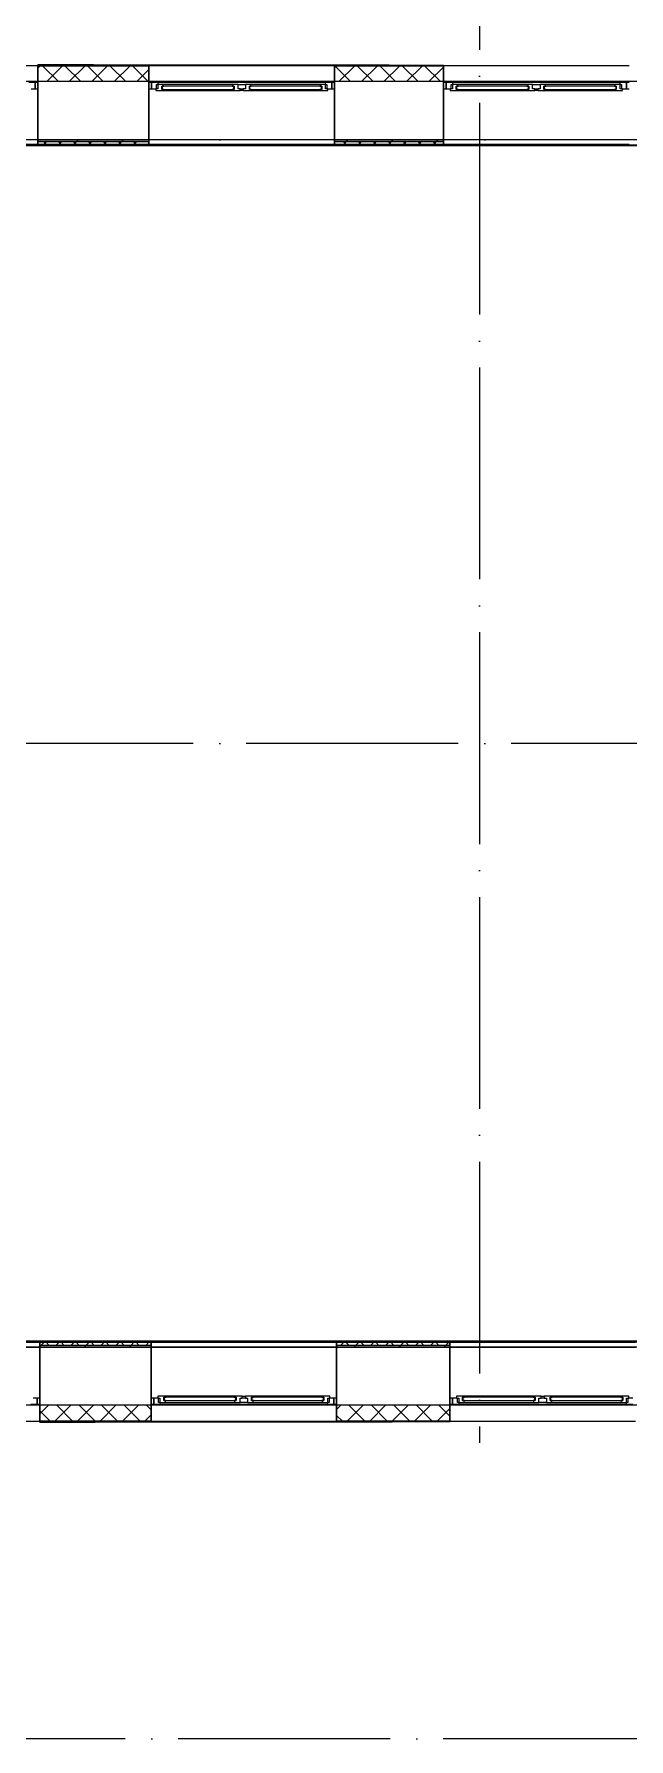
# Model space of a CAD drawing. Header units: millimetres. Extents: x -87434 to 499450, y -468665 to 122144.
# Drawn here: x 121322 to 126935, y 13259 to 29357 of the extents above; entities that cross this region are included whole.
import ezdxf

# ---------------------------------------------------------------- set-up
doc = ezdxf.new("R2010")
doc.units = ezdxf.units.MM
doc.linetypes.add('ADSK_Линия сетки', pattern=[25, 20, -2.5, 0, -2.5])
for name, color, linetype, lineweight in [('_ Окна', 7, 'Continuous', 9), ('Окна', 252, 'Continuous', 9), ('Оси', 252, 'Continuous', 9), ('Стены внутренние', 7, 'Continuous', 18), ('Стены наружные', 7, 'Continuous', 18), ('Стены штриховка', 252, 'Continuous', 9)]:
    doc.layers.add(name, color=color, linetype=linetype, lineweight=lineweight)

# ---------------------------------------------------------------- blocks, each defined once
blk = doc.blocks.new('2 этаж')
at = {"layer": '_ Окна', "color": 251, "lineweight": 18, "true_color": 0x636466}
for p, q in [((121331, 28901), (121272, 28901)), ((121293, 28843), (121331, 28843)), ((121331, 28843), (121331, 28901)), ((122490, 28901), (122431, 28901)), ((122431, 28901), (122431, 28843)), ((122431, 28843), (122469, 28843)), ((122489, 28843), (122469, 28843)), ((122469, 28843), (122469, 28826)), ((122469, 28826), (122525, 28826)), ((122477, 28843), (122477, 28884)), ((122477, 28884), (122489, 28884)), ((122489, 28884), (122489, 28843)), ((122539, 28884), (122489, 28884)), ((122495, 28884), (122490, 28901)), ((122525, 28826), (122526, 28827)), ((122526, 28835), (122526, 28867)), ((122526, 28867), (122544, 28867)), ((122544, 28835), (122526, 28835)), ((122526, 28827), (122527, 28826)), ((122527, 28826), (122542, 28826)), ((122544, 28867), (122539, 28884)), ((122542, 28826), (122544, 28835)), ((123196, 28884), (123191, 28867)), ((123191, 28867), (123209, 28867)), ((123209, 28835), (123191, 28835)), ((123191, 28835), (123193, 28826)), ((123193, 28826), (123208, 28826)), ((123246, 28884), (123196, 28884)), ((123208, 28826), (123209, 28827)), ((123209, 28867), (123209, 28835)), ((123209, 28827), (123210, 28826)), ((123210, 28826), (123266, 28826)), ((123246, 28843), (123246, 28884)), ((123266, 28843), (123246, 28843)), ((123266, 28826), (123266, 28843)), ((123316, 28843), (123296, 28843)), ((123296, 28843), (123296, 28826)), ((123296, 28826), (123352, 28826)), ((123316, 28884), (123316, 28843)), ((123366, 28884), (123316, 28884)), ((123352, 28826), (123353, 28827)), ((123353, 28835), (123353, 28867)), ((123353, 28867), (123371, 28867)), ((123371, 28835), (123353, 28835)), ((123353, 28827), (123354, 28826)), ((123354, 28826), (123369, 28826)), ((123371, 28867), (123366, 28884)), ((123369, 28826), (123371, 28835)), ((124023, 28884), (124018, 28867)), ((124018, 28867), (124036, 28867)), ((124036, 28835), (124018, 28835)), ((124018, 28835), (124020, 28826)), ((124020, 28826), (124035, 28826)), ((124073, 28884), (124023, 28884)), ((124035, 28826), (124036, 28827)), ((124036, 28867), (124036, 28835)), ((124036, 28827), (124037, 28826)), ((124037, 28826), (124093, 28826)), ((124072, 28901), (124067, 28884)), ((124131, 28901), (124072, 28901)), ((124073, 28843), (124073, 28884)), ((124073, 28884), (124085, 28884)), ((124093, 28843), (124073, 28843)), ((124085, 28884), (124085, 28843)), ((124093, 28826), (124093, 28843)), ((124093, 28843), (124131, 28843)), ((124131, 28843), (124131, 28901)), ((125270, 28901), (125211, 28901)), ((125211, 28901), (125211, 28843)), ((125211, 28843), (125249, 28843)), ((125269, 28843), (125249, 28843)), ((125249, 28843), (125249, 28826)), ((125249, 28826), (125305, 28826)), ((125257, 28843), (125257, 28884)), ((125257, 28884), (125269, 28884)), ((125269, 28884), (125269, 28843)), ((125319, 28884), (125269, 28884)), ((125275, 28884), (125270, 28901)), ((125305, 28826), (125306, 28827)), ((125306, 28835), (125306, 28867)), ((125306, 28867), (125324, 28867)), ((125324, 28835), (125306, 28835)), ((125306, 28827), (125307, 28826)), ((125307, 28826), (125322, 28826)), ((125324, 28867), (125319, 28884)), ((125322, 28826), (125324, 28835)), ((125976, 28884), (125971, 28867)), ((125971, 28867), (125989, 28867)), ((125989, 28835), (125971, 28835)), ((125971, 28835), (125973, 28826)), ((125973, 28826), (125988, 28826)), ((126026, 28884), (125976, 28884)), ((125988, 28826), (125989, 28827)), ((125989, 28867), (125989, 28835)), ((125989, 28827), (125990, 28826)), ((125990, 28826), (126046, 28826)), ((126026, 28843), (126026, 28884)), ((126046, 28843), (126026, 28843)), ((126046, 28826), (126046, 28843)), ((126096, 28843), (126076, 28843)), ((126076, 28843), (126076, 28826)), ((126076, 28826), (126132, 28826)), ((126096, 28884), (126096, 28843)), ((126146, 28884), (126096, 28884)), ((126132, 28826), (126133, 28827)), ((126133, 28835), (126133, 28867)), ((126133, 28867), (126151, 28867)), ((126151, 28835), (126133, 28835)), ((126133, 28827), (126134, 28826)), ((126134, 28826), (126149, 28826)), ((126151, 28867), (126146, 28884)), ((126149, 28826), (126151, 28835)), ((126803, 28884), (126798, 28867)), ((126798, 28867), (126816, 28867)), ((126816, 28835), (126798, 28835)), ((126798, 28835), (126800, 28826)), ((126800, 28826), (126815, 28826)), ((126853, 28884), (126803, 28884)), ((126815, 28826), (126816, 28827)), ((126816, 28867), (126816, 28835)), ((126816, 28827), (126817, 28826)), ((126817, 28826), (126873, 28826)), ((126852, 28901), (126847, 28884)), ((126911, 28901), (126852, 28901)), ((126853, 28843), (126853, 28884)), ((126853, 28884), (126865, 28884)), ((126873, 28843), (126853, 28843)), ((126865, 28884), (126865, 28843)), ((126873, 28826), (126873, 28843)), ((126873, 28843), (126911, 28843)), ((126911, 28843), (126911, 28901)), ((121292, 16421), (121351, 16421)), ((121351, 16479), (121313, 16479)), ((121351, 16421), (121351, 16479)), ((122489, 16479), (122451, 16479)), ((122451, 16479), (122451, 16421)), ((122451, 16421), (122510, 16421)), ((122545, 16496), (122489, 16496)), ((122489, 16496), (122489, 16479)), ((122489, 16479), (122509, 16479)), ((122497, 16438), (122497, 16479)), ((122509, 16438), (122497, 16438)), ((122509, 16479), (122509, 16438)), ((122509, 16438), (122559, 16438)), ((122510, 16421), (122515, 16438)), ((122546, 16495), (122545, 16496)), ((122547, 16496), (122546, 16495)), ((122546, 16455), (122546, 16487)), ((122546, 16487), (122564, 16487)), ((122564, 16455), (122546, 16455)), ((122562, 16496), (122547, 16496)), ((122559, 16438), (122564, 16455)), ((122564, 16487), (122562, 16496)), ((123213, 16496), (123211, 16487)), ((123211, 16487), (123229, 16487)), ((123229, 16455), (123211, 16455)), ((123211, 16455), (123216, 16438)), ((123228, 16496), (123213, 16496)), ((123216, 16438), (123266, 16438)), ((123229, 16495), (123228, 16496)), ((123230, 16496), (123229, 16495)), ((123229, 16487), (123229, 16455)), ((123286, 16496), (123230, 16496)), ((123266, 16438), (123266, 16479)), ((123266, 16479), (123286, 16479)), ((123286, 16479), (123286, 16496)), ((123372, 16496), (123316, 16496)), ((123316, 16496), (123316, 16479)), ((123316, 16479), (123336, 16479)), ((123336, 16479), (123336, 16438)), ((123336, 16438), (123386, 16438)), ((123373, 16495), (123372, 16496)), ((123374, 16496), (123373, 16495)), ((123373, 16455), (123373, 16487)), ((123373, 16487), (123391, 16487)), ((123391, 16455), (123373, 16455)), ((123389, 16496), (123374, 16496)), ((123386, 16438), (123391, 16455)), ((123391, 16487), (123389, 16496)), ((124040, 16496), (124038, 16487)), ((124038, 16487), (124056, 16487)), ((124056, 16455), (124038, 16455)), ((124038, 16455), (124043, 16438)), ((124055, 16496), (124040, 16496)), ((124043, 16438), (124093, 16438)), ((124056, 16495), (124055, 16496)), ((124057, 16496), (124056, 16495)), ((124056, 16487), (124056, 16455)), ((124113, 16496), (124057, 16496)), ((124087, 16438), (124092, 16421)), ((124092, 16421), (124151, 16421)), ((124093, 16438), (124093, 16479)), ((124093, 16479), (124113, 16479)), ((124105, 16438), (124093, 16438)), ((124105, 16479), (124105, 16438)), ((124113, 16479), (124113, 16496)), ((124151, 16479), (124113, 16479)), ((124151, 16421), (124151, 16479)), ((125309, 16479), (125271, 16479)), ((125271, 16479), (125271, 16421)), ((125271, 16421), (125330, 16421)), ((125365, 16496), (125309, 16496)), ((125309, 16496), (125309, 16479)), ((125309, 16479), (125329, 16479)), ((125317, 16438), (125317, 16479)), ((125329, 16438), (125317, 16438)), ((125329, 16479), (125329, 16438)), ((125329, 16438), (125379, 16438)), ((125330, 16421), (125335, 16438)), ((125366, 16495), (125365, 16496)), ((125367, 16496), (125366, 16495)), ((125366, 16455), (125366, 16487)), ((125366, 16487), (125384, 16487)), ((125384, 16455), (125366, 16455)), ((125382, 16496), (125367, 16496)), ((125379, 16438), (125384, 16455)), ((125384, 16487), (125382, 16496)), ((126033, 16496), (126031, 16487)), ((126031, 16487), (126049, 16487)), ((126049, 16455), (126031, 16455)), ((126031, 16455), (126036, 16438)), ((126048, 16496), (126033, 16496)), ((126036, 16438), (126086, 16438)), ((126049, 16495), (126048, 16496)), ((126050, 16496), (126049, 16495)), ((126049, 16487), (126049, 16455)), ((126106, 16496), (126050, 16496)), ((126086, 16438), (126086, 16479)), ((126086, 16479), (126106, 16479)), ((126106, 16479), (126106, 16496)), ((126192, 16496), (126136, 16496)), ((126136, 16496), (126136, 16479)), ((126136, 16479), (126156, 16479)), ((126156, 16479), (126156, 16438)), ((126156, 16438), (126206, 16438)), ((126193, 16495), (126192, 16496)), ((126194, 16496), (126193, 16495)), ((126193, 16455), (126193, 16487)), ((126193, 16487), (126211, 16487)), ((126211, 16455), (126193, 16455)), ((126209, 16496), (126194, 16496)), ((126206, 16438), (126211, 16455)), ((126211, 16487), (126209, 16496)), ((126860, 16496), (126858, 16487)), ((126858, 16487), (126876, 16487)), ((126876, 16455), (126858, 16455)), ((126858, 16455), (126863, 16438)), ((126875, 16496), (126860, 16496)), ((126863, 16438), (126913, 16438)), ((126876, 16495), (126875, 16496)), ((126877, 16496), (126876, 16495)), ((126876, 16487), (126876, 16455)), ((126933, 16496), (126877, 16496)), ((126907, 16438), (126912, 16421)), ((126912, 16421), (126971, 16421)), ((126913, 16438), (126913, 16479)), ((126913, 16479), (126933, 16479)), ((126925, 16438), (126913, 16438)), ((126925, 16479), (126925, 16438)), ((126933, 16479), (126933, 16496)), ((126971, 16479), (126933, 16479))]:
    blk.add_line(p, q, dxfattribs=at)
at = {"layer": '_ Окна', "color": 251, "true_color": 0x636466}
for p, q in [((121356, 28901), (121331, 28901)), ((121331, 28901), (121331, 28843)), ((121331, 28843), (121356, 28843)), ((122431, 28901), (122406, 28901)), ((122406, 28843), (122431, 28843)), ((122431, 28843), (122431, 28901)), ((122529, 28867), (122526, 28867)), ((122526, 28867), (122526, 28835)), ((122526, 28835), (122529, 28835)), ((123206, 28867), (122529, 28867)), ((122529, 28867), (122529, 28835)), ((122529, 28835), (122529, 28867)), ((122529, 28835), (123206, 28835)), ((123206, 28835), (123206, 28867)), ((123206, 28867), (123206, 28835)), ((123209, 28867), (123206, 28867)), ((123206, 28835), (123209, 28835)), ((123209, 28835), (123209, 28867)), ((123356, 28867), (123353, 28867)), ((123353, 28867), (123353, 28835)), ((123353, 28835), (123356, 28835)), ((124033, 28867), (123356, 28867)), ((123356, 28867), (123356, 28835)), ((123356, 28835), (123356, 28867)), ((123356, 28835), (124033, 28835)), ((124033, 28835), (124033, 28867)), ((124033, 28867), (124033, 28835)), ((124036, 28867), (124033, 28867)), ((124033, 28835), (124036, 28835)), ((124036, 28835), (124036, 28867)), ((124156, 28901), (124131, 28901)), ((124131, 28901), (124131, 28843)), ((124131, 28843), (124156, 28843)), ((125211, 28901), (125186, 28901)), ((125186, 28843), (125211, 28843)), ((125211, 28843), (125211, 28901)), ((125309, 28867), (125306, 28867)), ((125306, 28867), (125306, 28835)), ((125306, 28835), (125309, 28835)), ((125986, 28867), (125309, 28867)), ((125309, 28867), (125309, 28835)), ((125309, 28835), (125309, 28867)), ((125309, 28835), (125986, 28835)), ((125986, 28835), (125986, 28867)), ((125986, 28867), (125986, 28835)), ((125989, 28867), (125986, 28867)), ((125986, 28835), (125989, 28835)), ((125989, 28835), (125989, 28867)), ((126136, 28867), (126133, 28867)), ((126133, 28867), (126133, 28835)), ((126133, 28835), (126136, 28835)), ((126813, 28867), (126136, 28867)), ((126136, 28867), (126136, 28835)), ((126136, 28835), (126136, 28867)), ((126136, 28835), (126813, 28835)), ((126813, 28835), (126813, 28867)), ((126813, 28867), (126813, 28835)), ((126816, 28867), (126813, 28867)), ((126813, 28835), (126816, 28835)), ((126816, 28835), (126816, 28867)), ((126936, 28901), (126911, 28901)), ((126911, 28901), (126911, 28843)), ((126911, 28843), (126936, 28843)), ((121376, 16479), (121351, 16479)), ((121351, 16479), (121351, 16421)), ((121351, 16421), (121376, 16421)), ((122451, 16479), (122426, 16479)), ((122426, 16421), (122451, 16421)), ((122451, 16421), (122451, 16479)), ((122549, 16487), (122546, 16487)), ((122546, 16487), (122546, 16455)), ((122546, 16455), (122549, 16455)), ((123226, 16487), (122549, 16487)), ((122549, 16487), (122549, 16455)), ((122549, 16455), (122549, 16487)), ((122549, 16455), (123226, 16455)), ((123226, 16455), (123226, 16487)), ((123226, 16487), (123226, 16455)), ((123229, 16487), (123226, 16487)), ((123226, 16455), (123229, 16455)), ((123229, 16455), (123229, 16487)), ((123376, 16487), (123373, 16487)), ((123373, 16487), (123373, 16455)), ((123373, 16455), (123376, 16455)), ((124053, 16487), (123376, 16487)), ((123376, 16487), (123376, 16455)), ((123376, 16455), (123376, 16487)), ((123376, 16455), (124053, 16455)), ((124053, 16455), (124053, 16487)), ((124053, 16487), (124053, 16455)), ((124056, 16487), (124053, 16487)), ((124053, 16455), (124056, 16455)), ((124056, 16455), (124056, 16487)), ((124176, 16479), (124151, 16479)), ((124151, 16479), (124151, 16421)), ((124151, 16421), (124176, 16421)), ((125271, 16479), (125246, 16479)), ((125246, 16421), (125271, 16421)), ((125271, 16421), (125271, 16479)), ((125369, 16487), (125366, 16487)), ((125366, 16487), (125366, 16455)), ((125366, 16455), (125369, 16455)), ((126046, 16487), (125369, 16487)), ((125369, 16487), (125369, 16455)), ((125369, 16455), (125369, 16487)), ((125369, 16455), (126046, 16455)), ((126046, 16455), (126046, 16487)), ((126046, 16487), (126046, 16455)), ((126049, 16487), (126046, 16487)), ((126046, 16455), (126049, 16455)), ((126049, 16455), (126049, 16487)), ((126196, 16487), (126193, 16487)), ((126193, 16487), (126193, 16455)), ((126193, 16455), (126196, 16455)), ((126873, 16487), (126196, 16487)), ((126196, 16487), (126196, 16455)), ((126196, 16455), (126196, 16487)), ((126196, 16455), (126873, 16455)), ((126873, 16455), (126873, 16487)), ((126873, 16487), (126873, 16455)), ((126876, 16487), (126873, 16487)), ((126873, 16455), (126876, 16455)), ((126876, 16455), (126876, 16487))]:
    blk.add_line(p, q, dxfattribs=at)
at = {"layer": 'Окна', "color": 251, "true_color": 0x636466}
for p, q in [((124072, 28901), (122490, 28901)), ((122525, 28826), (122527, 28826)), ((123196, 28884), (122539, 28884)), ((122542, 28826), (123193, 28826)), ((123208, 28826), (123210, 28826)), ((123246, 28884), (123316, 28884)), ((123266, 28843), (123296, 28843)), ((123296, 28826), (123266, 28826)), ((123352, 28826), (123354, 28826)), ((124023, 28884), (123366, 28884)), ((123369, 28826), (124020, 28826)), ((124035, 28826), (124037, 28826)), ((126852, 28901), (125270, 28901)), ((125305, 28826), (125307, 28826)), ((125976, 28884), (125319, 28884)), ((125322, 28826), (125973, 28826)), ((125988, 28826), (125990, 28826)), ((126026, 28884), (126096, 28884)), ((126046, 28843), (126076, 28843)), ((126076, 28826), (126046, 28826)), ((126132, 28826), (126134, 28826)), ((126803, 28884), (126146, 28884)), ((126149, 28826), (126800, 28826)), ((126815, 28826), (126817, 28826)), ((122510, 16421), (124092, 16421)), ((122547, 16496), (122545, 16496)), ((122559, 16438), (123216, 16438)), ((123213, 16496), (122562, 16496)), ((123230, 16496), (123228, 16496)), ((123336, 16438), (123266, 16438)), ((123286, 16496), (123316, 16496)), ((123316, 16479), (123286, 16479)), ((123374, 16496), (123372, 16496)), ((123386, 16438), (124043, 16438)), ((124040, 16496), (123389, 16496)), ((124057, 16496), (124055, 16496)), ((125330, 16421), (126912, 16421)), ((125367, 16496), (125365, 16496)), ((125379, 16438), (126036, 16438)), ((126033, 16496), (125382, 16496)), ((126050, 16496), (126048, 16496)), ((126156, 16438), (126086, 16438)), ((126106, 16496), (126136, 16496)), ((126136, 16479), (126106, 16479)), ((126194, 16496), (126192, 16496)), ((126206, 16438), (126863, 16438)), ((126860, 16496), (126209, 16496)), ((126877, 16496), (126875, 16496))]:
    blk.add_line(p, q, dxfattribs=at)
at = {"layer": 'Оси', "color": 251, "linetype": 'ADSK_Линия сетки', "ltscale": 100, "true_color": 0x636466}
for p, q in [((125526, 33711), (125526, 16057)), ((165326, 28361), (93604, 28361)), ((165326, 22661), (93566, 22661)), ((165326, 16961), (93604, 16961)), ((139683, 13261), (93566, 13261))]:
    blk.add_line(p, q, dxfattribs=at)
at = {"layer": 'Стены внутренние', "color": 251, "true_color": 0x636466}
for p, q in [((119606, 29063), (121356, 29063)), ((122406, 29063), (124156, 29063)), ((125186, 29063), (126936, 29063)), ((131231, 28911), (115751, 28911)), ((121356, 28361), (119606, 28361)), ((124156, 28361), (122406, 28361)), ((126936, 28361), (125186, 28361)), ((119626, 16961), (121376, 16961)), ((122426, 16961), (124176, 16961)), ((125246, 16961), (126996, 16961)), ((122426, 16411), (119632, 16411)), ((130724, 16411), (122431, 16411)), ((121376, 16259), (119626, 16259)), ((124176, 16259), (122426, 16259)), ((126996, 16259), (125246, 16259))]:
    blk.add_line(p, q, dxfattribs=at)
at = {"layer": 'Стены внутренние', "color": 251, "lineweight": 30, "true_color": 0x636466}
for p, q in [((121356, 28361), (121356, 29063)), ((121356, 29063), (122406, 29063)), ((122406, 28361), (122406, 29063)), ((124156, 28361), (124156, 29063)), ((124156, 29063), (125186, 29063)), ((125186, 28361), (125186, 29063)), ((122406, 28361), (121356, 28361)), ((125186, 28361), (124156, 28361)), ((121376, 16961), (122426, 16961)), ((121376, 16961), (121376, 16259)), ((122426, 16961), (122426, 16259)), ((124176, 16961), (125246, 16961)), ((124176, 16961), (124176, 16259)), ((125246, 16961), (125246, 16259)), ((121376, 16259), (122426, 16259)), ((124176, 16259), (125246, 16259))]:
    blk.add_line(p, q, dxfattribs=at)
at = {"layer": 'Стены внутренние', "color": 251, "linetype": 'Continuous', "lineweight": 9, "true_color": 0x636466}
for p, q in [((121358, 29039), (121379, 29061)), ((121551, 28911), (121401, 29061)), ((121441, 28911), (121591, 29061)), ((121763, 28911), (121613, 29061)), ((121654, 28911), (121804, 29061)), ((121975, 28911), (121825, 29061)), ((121866, 28911), (122016, 29061)), ((122187, 28911), (122037, 29061)), ((122078, 28911), (122228, 29061)), ((122094, 29061), (122093, 29063)), ((122399, 28911), (122249, 29061)), ((122290, 28911), (122404, 29025)), ((124309, 28911), (124159, 29061)), ((124199, 28911), (124349, 29061)), ((124521, 28911), (124371, 29061)), ((124411, 28911), (124561, 29061)), ((124733, 28911), (124583, 29061)), ((124623, 28911), (124773, 29061)), ((124945, 28911), (124795, 29061)), ((124836, 28911), (124986, 29061)), ((125157, 28911), (125007, 29061)), ((125048, 28911), (125184, 29047)), ((125186, 28988), (125184, 28991)), ((121473, 16261), (121376, 16358)), ((121378, 16332), (121457, 16411)), ((121415, 16261), (121414, 16259)), ((121519, 16261), (121669, 16411)), ((121685, 16261), (121535, 16411)), ((121731, 16261), (121881, 16411)), ((121897, 16261), (121747, 16411)), ((121944, 16261), (122094, 16411)), ((122109, 16261), (121959, 16411)), ((122156, 16261), (122306, 16411)), ((122322, 16261), (122172, 16411)), ((122237, 16261), (122236, 16259)), ((122368, 16261), (122424, 16317)), ((122426, 16368), (122384, 16411)), ((124176, 16372), (124215, 16411)), ((124178, 16307), (124176, 16310)), ((124231, 16261), (124178, 16313)), ((124277, 16261), (124427, 16411)), ((124443, 16261), (124293, 16411)), ((124489, 16261), (124639, 16411)), ((124655, 16261), (124505, 16411)), ((124675, 16259), (124674, 16261)), ((124701, 16261), (124851, 16411)), ((124867, 16261), (124717, 16411)), ((124913, 16261), (125063, 16411)), ((125079, 16261), (124929, 16411)), ((125052, 16261), (125051, 16259)), ((125126, 16261), (125246, 16381)), ((125244, 16308), (125141, 16411))]:
    blk.add_line(p, q, dxfattribs=at)
at = {"layer": 'Стены наружные', "color": 251, "lineweight": 30, "true_color": 0x636466}
for p, q in [((121881, 29068), (121356, 29068)), ((121356, 29068), (121356, 29063)), ((121356, 29063), (121881, 29063)), ((121881, 29068), (121881, 29063)), ((121356, 28316), (121356, 28361)), ((122406, 28316), (122406, 28361)), ((124156, 28316), (124156, 28361)), ((125186, 28316), (125186, 28361)), ((130071, 28311), (112936, 28311)), ((112936, 28306), (130071, 28306)), ((122406, 28316), (121356, 28316)), ((125186, 28316), (124156, 28316)), ((130071, 17016), (112936, 17016)), ((112936, 17011), (130071, 17011)), ((121376, 17006), (122426, 17006)), ((121376, 17006), (121376, 16961)), ((121376, 16961), (122426, 16961)), ((122426, 17006), (122426, 16961)), ((124176, 17006), (125246, 17006)), ((124176, 17006), (124176, 16961)), ((124176, 16961), (125246, 16961)), ((125246, 17006), (125246, 16961)), ((121901, 16258), (121376, 16258)), ((121376, 16258), (121376, 16253)), ((121376, 16253), (121901, 16253)), ((121901, 16258), (121901, 16253))]:
    blk.add_line(p, q, dxfattribs=at)
at = {"layer": 'Стены наружные', "color": 251, "true_color": 0x636466}
for p, q in [((121881, 29068), (124671, 29068)), ((122406, 29068), (122406, 29063)), ((124156, 29063), (122406, 29063)), ((124156, 29063), (124156, 29068)), ((124671, 29063), (124671, 29068)), ((121356, 28316), (119606, 28316)), ((124156, 28316), (122406, 28316)), ((126936, 28316), (125186, 28316)), ((119626, 17006), (121376, 17006)), ((121376, 16961), (119626, 16961)), ((122426, 17006), (124176, 17006)), ((124176, 16961), (122426, 16961)), ((125246, 17006), (126996, 17006)), ((126996, 16961), (125246, 16961)), ((121906, 16258), (124701, 16258)), ((121906, 16253), (121906, 16258)), ((124701, 16253), (121906, 16253)), ((124701, 16253), (124701, 16258))]:
    blk.add_line(p, q, dxfattribs=at)
at = {"layer": 'Стены наружные', "color": 251, "linetype": 'Continuous', "lineweight": 9, "true_color": 0x636466}
for p, q in [((121439, 28316), (121409, 28346)), ((121412, 28316), (121442, 28346)), ((121580, 28316), (121550, 28346)), ((121554, 28316), (121584, 28346)), ((121722, 28316), (121692, 28346)), ((121695, 28316), (121725, 28346)), ((121725, 28346), (121740, 28361)), ((121863, 28316), (121833, 28346)), ((121836, 28316), (121866, 28346)), ((122005, 28316), (121975, 28346)), ((121978, 28316), (122008, 28346)), ((122146, 28316), (122116, 28346)), ((122119, 28316), (122149, 28346)), ((122149, 28346), (122164, 28361)), ((122287, 28316), (122257, 28346)), ((122261, 28316), (122291, 28346)), ((122406, 28339), (122399, 28346)), ((124267, 28316), (124237, 28346)), ((124241, 28316), (124271, 28346)), ((124271, 28346), (124286, 28361)), ((124409, 28316), (124379, 28346)), ((124382, 28316), (124412, 28346)), ((124550, 28316), (124520, 28346)), ((124523, 28316), (124553, 28346)), ((124692, 28316), (124662, 28346)), ((124665, 28316), (124695, 28346)), ((124695, 28346), (124710, 28361)), ((124833, 28316), (124803, 28346)), ((124806, 28316), (124836, 28346)), ((124974, 28316), (124944, 28346)), ((124948, 28316), (124978, 28346)), ((125116, 28316), (125086, 28346)), ((125089, 28316), (125119, 28346)), ((125119, 28346), (125134, 28361)), ((122402, 28316), (122406, 28320)), ((121376, 16966), (121386, 16976)), ((121386, 16976), (121416, 17006)), ((121465, 16976), (121435, 17006)), ((121527, 16976), (121557, 17006)), ((121607, 16976), (121577, 17006)), ((121669, 16976), (121699, 17006)), ((121748, 16976), (121718, 17006)), ((121795, 16961), (121810, 16976)), ((121810, 16976), (121840, 17006)), ((121889, 16976), (121859, 17006)), ((121952, 16976), (121982, 17006)), ((122031, 16976), (122001, 17006)), ((122093, 16976), (122123, 17006)), ((122172, 16976), (122142, 17006)), ((122219, 16961), (122234, 16976)), ((122234, 16976), (122264, 17006)), ((122314, 16976), (122284, 17006)), ((122376, 16976), (122406, 17006)), ((122426, 17005), (122425, 17006)), ((124214, 16976), (124244, 17006)), ((124294, 16976), (124264, 17006)), ((124341, 16961), (124356, 16976)), ((124356, 16976), (124386, 17006)), ((124435, 16976), (124405, 17006)), ((124497, 16976), (124527, 17006)), ((124576, 16976), (124546, 17006)), ((124639, 16976), (124669, 17006)), ((124718, 16976), (124688, 17006)), ((124765, 16961), (124780, 16976)), ((124780, 16976), (124810, 17006)), ((124859, 16976), (124829, 17006)), ((124921, 16976), (124951, 17006)), ((125001, 16976), (124971, 17006)), ((125063, 16976), (125093, 17006)), ((125142, 16976), (125112, 17006)), ((125189, 16961), (125204, 16976)), ((125204, 16976), (125234, 17006)), ((121393, 16253), (121392, 16255)), ((121414, 16258), (121411, 16253))]:
    blk.add_line(p, q, dxfattribs=at)
at = {"layer": 'Стены штриховка', "color": 251, "true_color": 0x636466}
for p, q in [((121356, 28987), (121358, 28987)), ((121358, 28987), (121358, 29061)), ((121358, 29061), (122404, 29061)), ((122404, 29061), (122404, 28987)), ((122404, 28987), (122406, 28987)), ((124156, 28987), (124158, 28987)), ((124158, 28987), (124158, 29061)), ((124158, 29061), (125184, 29061)), ((125184, 29061), (125184, 28987)), ((125184, 28987), (125186, 28987)), ((121356, 28346), (122406, 28346)), ((124156, 28346), (125186, 28346)), ((122426, 16976), (121376, 16976)), ((125246, 16976), (124176, 16976)), ((121378, 16335), (121376, 16335)), ((121378, 16261), (121378, 16335)), ((122424, 16261), (121378, 16261)), ((122426, 16335), (122424, 16335)), ((122424, 16335), (122424, 16261)), ((124178, 16335), (124176, 16335)), ((124178, 16261), (124178, 16335)), ((125244, 16261), (124178, 16261)), ((125246, 16335), (125244, 16335)), ((125244, 16335), (125244, 16261))]:
    blk.add_line(p, q, dxfattribs=at)

msp = doc.modelspace()

# ---------------------------------------------------------------- block references
msp.add_blockref('2 этаж', (0, -2))

doc.saveas('drawing.dxf')
